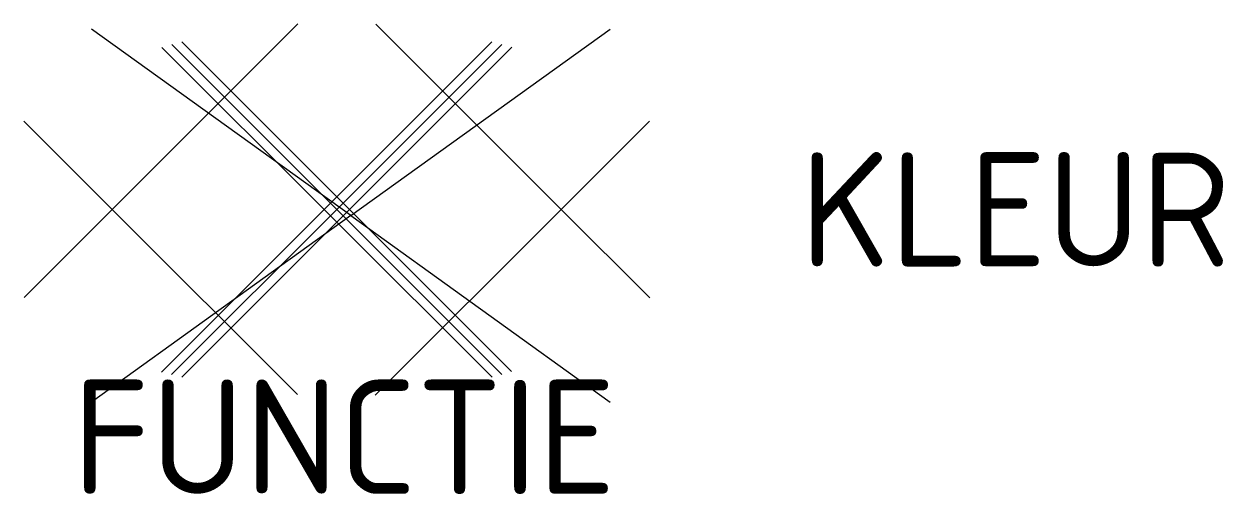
# Model space of a CAD drawing. Extents: x -4.9 to 14, y -4.5 to 2.9.
import ezdxf
from ezdxf.enums import TextEntityAlignment as Align

# ---------------------------------------------------------------- set-up
doc = ezdxf.new("R2010")
doc.units = 0
doc.styles.add('NLCS-ISO', font='NLCS-ISO.ttf')

msp = doc.modelspace()

# ---------------------------------------------------------------- linework, layer by layer
for p, q in [((0.223, -0.096), (-3.861, 2.844)), ((-3.536, 0), (-0.612, 2.923)), ((0.223, -0.096), (4.307, 2.844)), ((3.536, 0), (0.616, 2.92)), ((-0.2, 0), (-2.755, 2.555)), ((0, 0), (-2.599, 2.599)), ((0, 0.2), (-2.442, 2.642)), ((0, 0.2), (2.441, 2.641)), ((0, 0), (2.599, 2.599)), ((0.2, 0), (2.758, 2.558)), ((-3.536, 0), (-4.926, 1.391)), ((3.536, 0), (4.924, 1.389)), ((-0.2, 0), (0, 0.2)), ((0.2, 0), (0, 0.2)), ((2.6, -2.6), (0, 0)), ((-4.924, -1.388), (-3.536, 0)), ((0.223, -0.096), (-3.861, -3.036)), ((-0.618, -2.918), (-3.536, 0)), ((-2.762, -2.562), (-0.2, 0)), ((-2.601, -2.601), (0, 0)), ((0, -0.2), (-0.2, 0)), ((0, -0.2), (0.2, 0)), ((2.754, -2.554), (0.2, 0)), ((0.223, -0.096), (4.307, -3.036)), ((0.606, -2.929), (3.536, 0)), ((4.93, -1.395), (3.536, 0)), ((-2.441, -2.641), (0, -0.2)), ((2.445, -2.645), (0, -0.2))]:
    msp.add_line(p, q)

# ---------------------------------------------------------------- texts
at = {"style": 'NLCS-ISO'}
msp.add_attdef('KLEUR', text='', height=1.8, dxfattribs=at).set_placement((7.295, 0), align=Align.MIDDLE_LEFT)
at = {"style": 'NLCS-ISO', "flags": 1}
msp.add_attdef('FUNCTIE', text='', height=1.8, dxfattribs=at).set_placement((0.116, -3.585), align=Align.MIDDLE_CENTER)

doc.saveas('drawing.dxf')
